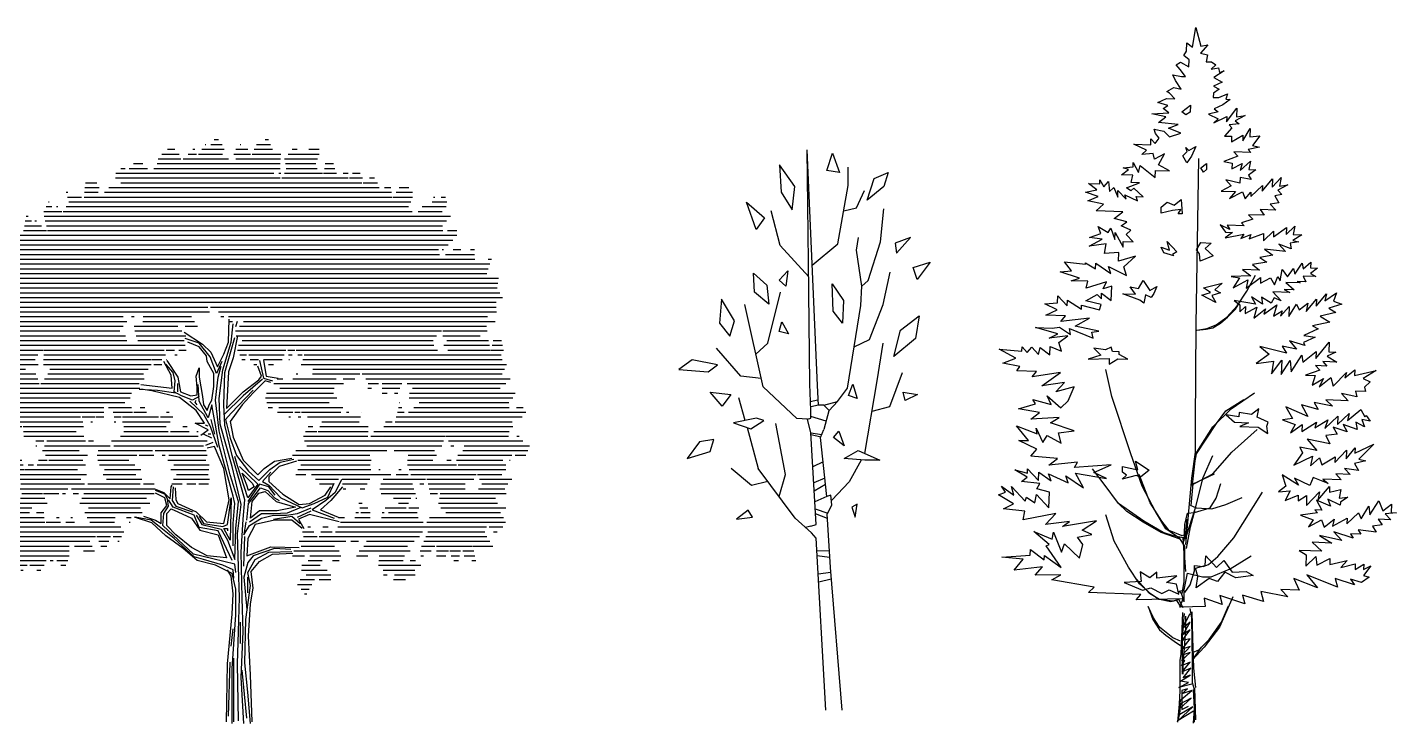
# Model space of a CAD drawing. Header units: millimetres. Extents: x 1184 to 28018, y -9790 to 13251.
# Drawn here: x 13699 to 28018, y -1202 to 6078 of the extents above; entities that cross this region are included whole.
import ezdxf

# ---------------------------------------------------------------- set-up
doc = ezdxf.new("R2010")
doc.units = ezdxf.units.MM
doc.layers.add('derevo', color=7, linetype='Continuous')

# ---------------------------------------------------------------- blocks, each defined once
blk = doc.blocks.new('*X5')
at = {"color": 0, "linetype": 'ByBlock'}
for p, q in [((167.338, 82.2), (167.349, 82.2)), ((167.454, 82.2), (167.692, 82.2)), ((167.527, 82.3), (167.616, 82.3)), ((168.068, 82.2), (168.08, 82.2)), ((168.409, 82.2), (168.702, 82.2)), ((168.595, 82.3), (168.659, 82.3)), ((166.432, 82), (166.792, 82)), ((166.547, 82.1), (166.704, 82.1)), ((166.979, 82), (167.153, 82)), ((167.079, 82.1), (167.119, 82.1)), ((167.199, 82), (167.701, 82)), ((167.268, 82.1), (167.735, 82.1)), ((167.933, 82), (168.284, 82)), ((167.979, 82.1), (168.232, 82.1)), ((168.321, 82), (168.918, 82)), ((168.365, 82.1), (168.744, 82.1)), ((169.076, 82), (169.723, 82)), ((169.153, 82.1), (169.26, 82.1)), ((169.506, 82.1), (169.719, 82.1)), ((165.57, 81.7), (165.661, 81.7)), ((165.749, 81.7), (166.132, 81.7)), ((165.839, 81.8), (166.032, 81.8)), ((166.26, 81.7), (168.903, 81.7)), ((166.335, 81.8), (168.908, 81.8)), ((166.352, 81.9), (166.826, 81.9)), ((166.879, 81.9), (167.822, 81.9)), ((167.978, 81.9), (168.913, 81.9)), ((168.999, 81.9), (169.688, 81.9)), ((169.014, 81.8), (169.653, 81.8)), ((169.031, 81.7), (169.681, 81.7)), ((169.83, 81.7), (170.052, 81.7)), ((169.85, 81.8), (170.018, 81.8)), ((164.833, 81.4), (165.072, 81.4)), ((165.46, 81.5), (168.908, 81.5)), ((165.47, 81.6), (168.774, 81.6)), ((165.573, 81.4), (170.616, 81.4)), ((168.878, 81.6), (168.918, 81.6)), ((168.94, 81.5), (170.325, 81.5)), ((168.998, 81.6), (169.794, 81.6)), ((169.809, 81.6), (170.085, 81.6)), ((170.22, 81.6), (170.325, 81.6)), ((170.355, 81.5), (170.627, 81.5)), ((170.421, 81.6), (170.579, 81.6)), ((170.642, 81.4), (170.94, 81.4)), ((170.776, 81.5), (170.878, 81.5)), ((164.432, 81.2), (164.462, 81.2)), ((164.46, 81.1), (164.748, 81.1)), ((164.803, 81.1), (171.246, 81.1)), ((164.813, 81.2), (165.101, 81.2)), ((164.823, 81.3), (165.119, 81.3)), ((165.233, 81.2), (171.234, 81.2)), ((165.321, 81.3), (170.979, 81.3)), ((171.088, 81.3), (171.222, 81.3)), ((171.268, 81.1), (171.675, 81.1)), ((171.331, 81.2), (171.675, 81.2)), ((171.393, 81.3), (171.598, 81.3)), ((172.11, 81.1), (172.139, 81.1)), ((172.272, 81.1), (172.364, 81.1)), ((163.961, 80.8), (164.34, 80.8)), ((164.011, 80.9), (164.133, 80.9)), ((164.061, 81), (164.073, 81)), ((164.231, 80.9), (164.254, 80.9)), ((164.367, 80.8), (171.668, 80.8)), ((164.431, 80.9), (171.587, 80.9)), ((164.487, 81), (171.637, 81)), ((171.793, 80.8), (172.293, 80.8)), ((171.872, 80.9), (172.376, 80.9)), ((172.081, 81), (172.39, 81)), ((163.555, 80.5), (163.914, 80.5)), ((163.575, 80.6), (163.707, 80.6)), ((163.596, 80.7), (163.635, 80.7)), ((163.773, 80.6), (163.808, 80.6)), ((163.971, 80.7), (172.466, 80.7)), ((163.994, 80.6), (172.383, 80.6)), ((164.018, 80.5), (172.3, 80.5)), ((163.432, 80.4), (163.454, 80.4)), ((163.44, 80.3), (172.6, 80.3)), ((163.448, 80.2), (172.52, 80.2)), ((163.535, 80.4), (164.02, 80.4)), ((164.041, 80.4), (172.307, 80.4)), ((172.402, 80.4), (172.6, 80.4)), ((163.262, 80.1), (172.42, 80.1)), ((163.345, 80), (172.22, 80)), ((163.428, 79.9), (172.236, 79.9)), ((172.296, 80), (172.32, 80)), ((172.366, 79.9), (172.973, 79.9)), ((172.524, 80), (172.683, 80)), ((172.883, 80), (172.967, 80)), ((163.219, 79.7), (173.292, 79.7)), ((163.302, 79.8), (172.252, 79.8)), ((172.255, 79.8), (172.98, 79.8)), ((173.253, 79.8), (173.325, 79.8)), ((162.866, 79.4), (163.049, 79.4)), ((162.895, 79.5), (162.958, 79.5)), ((163.121, 79.4), (173.475, 79.4)), ((163.148, 79.5), (173.226, 79.5)), ((163.283, 79.6), (173.259, 79.6)), ((162.825, 79.2), (173.446, 79.2)), ((162.837, 79.3), (173.46, 79.3)), ((162.874, 79.1), (163.044, 79.1)), ((163.112, 79.1), (173.5, 79.1)), ((163.065, 78.9), (173.423, 78.9)), ((163.08, 78.8), (167.394, 78.8)), ((163.086, 79), (173.554, 79)), ((167.449, 78.8), (173.422, 78.8)), ((162.172, 78.5), (162.317, 78.5)), ((162.472, 78.5), (165.698, 78.5)), ((162.494, 78.6), (162.719, 78.6)), ((162.517, 78.7), (162.627, 78.7)), ((162.798, 78.6), (165.62, 78.6)), ((162.856, 78.7), (162.995, 78.7)), ((163.094, 78.7), (167.426, 78.7)), ((165.798, 78.6), (165.849, 78.6)), ((166.032, 78.5), (167.114, 78.5)), ((166.041, 78.6), (167.051, 78.6)), ((167.618, 78.7), (173.427, 78.7)), ((167.668, 78.6), (167.729, 78.6)), ((167.823, 78.6), (173.243, 78.6)), ((167.855, 78.5), (167.909, 78.5)), ((168.137, 78.5), (173.404, 78.5)), ((162.131, 78.2), (165.674, 78.2)), ((162.246, 78.4), (162.44, 78.4)), ((162.32, 78.3), (165.551, 78.3)), ((162.449, 78.4), (165.625, 78.4)), ((165.855, 78.4), (166.767, 78.4)), ((165.865, 78.3), (166.85, 78.3)), ((165.895, 78.2), (166.933, 78.2)), ((166.921, 78.4), (167.177, 78.4)), ((167.971, 78.3), (172.279, 78.3)), ((167.987, 78.2), (172.177, 78.2)), ((168.054, 78.4), (173.222, 78.4)), ((172.311, 78.3), (173.236, 78.3)), ((172.311, 78.2), (173.09, 78.2)), ((162.022, 77.9), (163.957, 77.9)), ((162.163, 78.1), (165.702, 78.1)), ((162.181, 78), (166.918, 78)), ((163.968, 77.9), (166.48, 77.9)), ((165.929, 78.1), (166.896, 78.1)), ((166.524, 77.9), (166.695, 77.9)), ((166.788, 77.9), (166.94, 77.9)), ((168.015, 77.9), (169.023, 77.9)), ((168.035, 78), (172.121, 78)), ((168.114, 78.1), (172.102, 78.1)), ((169.066, 77.9), (169.211, 77.9)), ((169.237, 77.9), (169.433, 77.9)), ((169.437, 77.9), (172.193, 77.9)), ((172.33, 78), (173.283, 78)), ((172.39, 78.1), (173.261, 78.1)), ((172.412, 77.9), (173.305, 77.9)), ((173.318, 77.9), (173.578, 77.9)), ((173.34, 78), (173.556, 78)), ((173.361, 78.1), (173.534, 78.1)), ((161.977, 77.8), (163.837, 77.8)), ((162.101, 77.7), (163.78, 77.7)), ((163.957, 77.7), (166.204, 77.7)), ((163.962, 77.8), (166.506, 77.8)), ((166.22, 77.7), (166.433, 77.7)), ((166.526, 77.7), (166.532, 77.7)), ((166.701, 77.8), (166.754, 77.8)), ((168.06, 77.8), (168.202, 77.8)), ((168.104, 77.7), (168.175, 77.7)), ((168.25, 77.8), (168.986, 77.8)), ((168.275, 77.7), (168.449, 77.7)), ((168.556, 77.7), (168.948, 77.7)), ((169.078, 77.8), (169.157, 77.8)), ((169.09, 77.7), (169.103, 77.7)), ((169.274, 77.8), (169.364, 77.8)), ((169.377, 77.7), (173.549, 77.7)), ((169.407, 77.8), (173.525, 77.8)), ((162.101, 77.6), (163.842, 77.6)), ((162.16, 77.4), (163.794, 77.4)), ((162.252, 77.5), (163.577, 77.5)), ((163.953, 77.6), (166.204, 77.6)), ((164.045, 77.4), (166.046, 77.4)), ((164.087, 77.5), (166.144, 77.5)), ((166.265, 77.6), (166.432, 77.6)), ((168.355, 77.6), (168.414, 77.6)), ((168.663, 77.6), (168.764, 77.6)), ((169.241, 77.4), (169.277, 77.4)), ((169.347, 77.6), (173.64, 77.6)), ((169.58, 77.4), (170.57, 77.4)), ((169.588, 77.5), (173.594, 77.5)), ((170.619, 77.4), (173.548, 77.4)), ((162.064, 77.2), (163.863, 77.2)), ((162.064, 77.1), (165.969, 77.1)), ((162.138, 77.3), (163.837, 77.3)), ((163.903, 77.2), (165.958, 77.2)), ((163.974, 77.3), (166.058, 77.3)), ((168.774, 77.2), (170.23, 77.2)), ((168.844, 77.3), (168.96, 77.3)), ((168.901, 77.1), (170.038, 77.1)), ((169.171, 77.3), (170.076, 77.3)), ((170.22, 77.3), (170.47, 77.3)), ((170.7, 77.3), (173.719, 77.3)), ((170.737, 77.1), (170.815, 77.1)), ((170.747, 77.2), (170.962, 77.2)), ((171.039, 77.2), (171.45, 77.2)), ((171.039, 77.1), (171.407, 77.1)), ((171.563, 77.2), (173.625, 77.2)), ((171.675, 77.1), (173.506, 77.1)), ((162.045, 76.9), (165.769, 76.9)), ((162.061, 76.8), (165.657, 76.8)), ((162.185, 77), (165.793, 77)), ((168.599, 76.9), (170.09, 76.9)), ((168.62, 77), (170.022, 77)), ((168.628, 76.8), (169.93, 76.8)), ((171.039, 77), (171.142, 77)), ((171.299, 77), (171.363, 77)), ((171.401, 76.8), (171.408, 76.8)), ((171.602, 76.9), (173.77, 76.9)), ((171.613, 77), (173.818, 77)), ((171.815, 76.8), (173.686, 76.8)), ((161.859, 76.7), (161.979, 76.7)), ((161.875, 76.6), (165.221, 76.6)), ((161.891, 76.5), (164.732, 76.5)), ((162.076, 76.7), (165.221, 76.7)), ((164.762, 76.5), (165.029, 76.5)), ((165.05, 76.5), (165.221, 76.5)), ((165.312, 76.7), (165.797, 76.7)), ((165.414, 76.6), (165.814, 76.6)), ((165.434, 76.5), (165.583, 76.5)), ((165.607, 76.5), (166.364, 76.5)), ((165.843, 76.6), (166.113, 76.6)), ((165.977, 76.7), (166.072, 76.7)), ((166.4, 76.5), (166.661, 76.5)), ((166.526, 76.6), (166.586, 76.6)), ((168.657, 76.7), (168.745, 76.7)), ((168.85, 76.6), (168.957, 76.6)), ((168.877, 76.7), (170.214, 76.7)), ((168.958, 76.6), (169.172, 76.6)), ((169.089, 76.5), (169.121, 76.5)), ((169.215, 76.6), (169.327, 76.6)), ((169.282, 76.5), (169.336, 76.5)), ((169.351, 76.6), (170.174, 76.6)), ((169.479, 76.5), (170.585, 76.5)), ((170.295, 76.6), (170.344, 76.6)), ((170.612, 76.6), (170.613, 76.6)), ((171.334, 76.5), (173.97, 76.5)), ((171.356, 76.6), (171.496, 76.6)), ((171.379, 76.7), (171.452, 76.7)), ((171.588, 76.6), (174.041, 76.6)), ((171.702, 76.7), (173.696, 76.7)), ((173.848, 76.7), (173.987, 76.7)), ((161.907, 76.4), (164.776, 76.4)), ((162.003, 76.3), (163.506, 76.3)), ((162.109, 76.2), (163.464, 76.2)), ((163.529, 76.3), (164.791, 76.3)), ((163.535, 76.2), (164.639, 76.2)), ((164.948, 76.4), (164.978, 76.4)), ((165.434, 76.4), (165.47, 76.4)), ((165.607, 76.4), (166.602, 76.4)), ((165.634, 76.3), (166.523, 76.3)), ((165.638, 76.2), (166.564, 76.2)), ((166.612, 76.2), (167.001, 76.2)), ((166.868, 76.3), (166.962, 76.3)), ((167.166, 76.2), (167.187, 76.2)), ((169.436, 76.2), (169.669, 76.2)), ((169.49, 76.3), (169.591, 76.3)), ((169.699, 76.2), (170.743, 76.2)), ((169.737, 76.3), (170.748, 76.3)), ((169.775, 76.4), (170.558, 76.4)), ((170.867, 76.2), (171.032, 76.2)), ((171.041, 76.2), (173.694, 76.2)), ((171.074, 76.3), (173.769, 76.3)), ((171.106, 76.4), (171.245, 76.4)), ((171.311, 76.4), (173.758, 76.4)), ((162.024, 76.1), (162.211, 76.1)), ((162.024, 76), (163.086, 76)), ((162.197, 75.9), (163.143, 75.9)), ((162.216, 76.1), (163.145, 76.1)), ((163.241, 76.1), (163.422, 76.1)), ((163.283, 76), (163.38, 76)), ((163.326, 75.9), (163.338, 75.9)), ((163.541, 76.1), (164.802, 76.1)), ((163.798, 76), (163.962, 76)), ((163.798, 75.9), (163.819, 75.9)), ((163.979, 75.9), (165.352, 75.9)), ((164.022, 76), (164.837, 76)), ((164.897, 76), (165.004, 76)), ((165.375, 76), (167.382, 76)), ((165.427, 75.9), (167.305, 75.9)), ((165.568, 76.1), (167.187, 76.1)), ((169.39, 76.1), (170.738, 76.1)), ((169.417, 76), (170.732, 76)), ((169.463, 75.9), (172.285, 75.9)), ((170.741, 76), (172.323, 76)), ((170.804, 76.1), (172.36, 76.1)), ((172.376, 76.1), (173.683, 76.1)), ((172.425, 76), (173.979, 76)), ((172.475, 75.9), (172.536, 75.9)), ((172.757, 75.9), (174.119, 75.9)), ((173.853, 76.1), (173.902, 76.1)), ((161.844, 75.7), (163.115, 75.7)), ((162.186, 75.8), (163.201, 75.8)), ((163.936, 75.8), (164.701, 75.8)), ((163.995, 75.7), (164.878, 75.7)), ((165.076, 75.7), (165.905, 75.7)), ((165.099, 75.8), (166.236, 75.8)), ((165.955, 75.7), (166.262, 75.7)), ((166.291, 75.8), (167.357, 75.8)), ((166.437, 75.7), (166.502, 75.7)), ((166.574, 75.7), (167.382, 75.7)), ((169.163, 75.7), (170.778, 75.7)), ((169.233, 75.8), (171.138, 75.8)), ((171.287, 75.8), (172.136, 75.8)), ((171.585, 75.7), (172.176, 75.7)), ((172.624, 75.7), (173.749, 75.7)), ((172.724, 75.8), (174.082, 75.8)), ((173.823, 75.7), (174.045, 75.7)), ((161.891, 75.6), (162.971, 75.6)), ((161.938, 75.5), (162.303, 75.5)), ((162.277, 75.4), (163.56, 75.4)), ((162.312, 75.5), (163.533, 75.5)), ((163.076, 75.6), (163.233, 75.6)), ((163.412, 75.6), (163.505, 75.6)), ((163.575, 75.4), (164.669, 75.4)), ((163.638, 75.5), (163.749, 75.5)), ((163.823, 75.5), (164.835, 75.5)), ((163.849, 75.6), (164.032, 75.6)), ((164.064, 75.6), (164.779, 75.6)), ((165.089, 75.6), (165.743, 75.6)), ((165.13, 75.5), (165.869, 75.5)), ((165.229, 75.4), (165.988, 75.4)), ((166.556, 75.6), (167.352, 75.6)), ((166.62, 75.4), (167.412, 75.4)), ((166.682, 75.5), (167.418, 75.5)), ((169.273, 75.6), (170.808, 75.6)), ((169.273, 75.4), (170.8, 75.4)), ((169.341, 75.5), (170.789, 75.5)), ((170.971, 75.4), (171, 75.4)), ((171.39, 75.4), (171.437, 75.4)), ((171.568, 75.6), (172.098, 75.6)), ((171.57, 75.5), (172.595, 75.5)), ((171.604, 75.4), (173.625, 75.4)), ((172.388, 75.6), (172.485, 75.6)), ((172.596, 75.6), (173.56, 75.6)), ((172.625, 75.5), (173.623, 75.5)), ((173.704, 75.6), (173.716, 75.6)), ((162.241, 75.3), (164.855, 75.3)), ((162.451, 75.2), (163.355, 75.2)), ((162.466, 75.1), (162.781, 75.1)), ((162.919, 75.1), (163.021, 75.1)), ((163.223, 75.1), (163.28, 75.1)), ((163.427, 75.2), (164.739, 75.2)), ((163.479, 75.1), (164.813, 75.1)), ((164.885, 75.1), (165.98, 75.1)), ((165.204, 75.3), (165.888, 75.3)), ((165.273, 75.2), (166.014, 75.2)), ((166.044, 75.1), (166.268, 75.1)), ((166.642, 75.1), (166.858, 75.1)), ((166.677, 75.2), (167.43, 75.2)), ((166.737, 75.3), (167.399, 75.3)), ((166.956, 75.1), (167.144, 75.1)), ((167.207, 75.1), (167.408, 75.1)), ((169.232, 75.3), (169.444, 75.3)), ((169.558, 75.3), (171.22, 75.3)), ((169.643, 75.2), (170.122, 75.2)), ((169.727, 75.1), (170.022, 75.1)), ((170.199, 75.2), (170.78, 75.2)), ((170.212, 75.1), (170.727, 75.1)), ((171.012, 75.1), (171.673, 75.1)), ((171.063, 75.2), (171.947, 75.2)), ((171.33, 75.3), (171.582, 75.3)), ((171.638, 75.3), (173.008, 75.3)), ((171.827, 75.1), (171.913, 75.1)), ((171.975, 75.2), (172.954, 75.2)), ((171.999, 75.1), (172.778, 75.1)), ((173.035, 75.3), (173.545, 75.3)), ((173.077, 75.2), (173.752, 75.2)), ((173.12, 75.1), (173.667, 75.1)), ((162.43, 74.8), (163.002, 74.8)), ((162.474, 74.9), (163.007, 74.9)), ((162.851, 75), (162.893, 75)), ((163.175, 74.8), (163.255, 74.8)), ((163.406, 75), (164.465, 75)), ((163.475, 74.8), (163.984, 74.8)), ((163.505, 74.9), (163.935, 74.9)), ((163.959, 74.9), (164.275, 74.9)), ((164.355, 74.9), (164.419, 74.9)), ((164.54, 75), (166.274, 75)), ((164.573, 74.9), (164.691, 74.9)), ((164.757, 74.8), (166.109, 74.8)), ((164.8, 74.9), (166.268, 74.9)), ((170.225, 75), (170.281, 75)), ((170.58, 75), (170.674, 75)), ((170.99, 75), (171.704, 75)), ((171.016, 74.9), (171.735, 74.9)), ((171.279, 74.8), (171.635, 74.8)), ((171.745, 74.8), (171.766, 74.8)), ((172.023, 75), (172.775, 75)), ((172.046, 74.9), (172.198, 74.9)), ((172.235, 74.8), (173.409, 74.8)), ((172.249, 74.9), (173.633, 74.9)), ((173.055, 75), (173.605, 75)), ((162.555, 74.7), (162.976, 74.7)), ((162.57, 74.6), (163.713, 74.6)), ((162.834, 74.5), (163.663, 74.5)), ((163.014, 74.7), (163.399, 74.7)), ((163.416, 74.7), (164.033, 74.7)), ((163.812, 74.5), (163.96, 74.5)), ((164.715, 74.7), (166.183, 74.7)), ((164.819, 74.5), (166.021, 74.5)), ((164.896, 74.6), (165.982, 74.6)), ((170.486, 74.5), (170.541, 74.5)), ((170.552, 74.7), (170.617, 74.7)), ((170.572, 74.6), (170.736, 74.6)), ((170.593, 74.5), (170.787, 74.5)), ((171.037, 74.5), (171.08, 74.5)), ((171.104, 74.6), (171.543, 74.6)), ((171.173, 74.5), (171.771, 74.5)), ((171.379, 74.7), (171.589, 74.7)), ((171.598, 74.6), (171.805, 74.6)), ((172.22, 74.7), (173.449, 74.7)), ((172.266, 74.6), (173.622, 74.6)), ((172.368, 74.5), (173.517, 74.5)), ((162.713, 74.3), (163.986, 74.3)), ((162.796, 74.2), (165.575, 74.2)), ((162.83, 74.4), (163.973, 74.4)), ((164.013, 74.3), (164.31, 74.3)), ((164.228, 74.4), (164.283, 74.4)), ((164.426, 74.3), (164.603, 74.3)), ((164.526, 74.4), (164.559, 74.4)), ((164.871, 74.4), (165.455, 74.4)), ((164.926, 74.3), (165.442, 74.3)), ((165.69, 74.4), (165.791, 74.4)), ((165.744, 74.3), (165.769, 74.3)), ((169.486, 74.2), (169.539, 74.2)), ((169.795, 74.2), (169.906, 74.2)), ((170.114, 74.2), (173.219, 74.2)), ((170.124, 74.4), (170.249, 74.4)), ((170.168, 74.3), (171.893, 74.3)), ((170.464, 74.4), (170.787, 74.4)), ((171.026, 74.4), (171.793, 74.4)), ((171.972, 74.3), (173.615, 74.3)), ((172.027, 74.4), (173.575, 74.4)), ((173.279, 74.2), (173.56, 74.2)), ((162.865, 73.9), (164.602, 73.9)), ((162.876, 74), (165.04, 74)), ((162.888, 74.1), (165.638, 74.1)), ((164.604, 73.9), (164.923, 73.9)), ((165.072, 74), (165.36, 74)), ((165.11, 73.9), (165.321, 73.9)), ((165.41, 74), (165.588, 74)), ((165.51, 73.9), (165.538, 73.9)), ((169.306, 73.9), (170.278, 73.9)), ((169.375, 74.1), (169.61, 74.1)), ((169.394, 74), (169.68, 74)), ((169.723, 74), (171.82, 74)), ((169.759, 74.1), (169.996, 74.1)), ((170.06, 74.1), (171.883, 74.1)), ((170.385, 73.9), (170.545, 73.9)), ((170.713, 73.9), (171.709, 73.9)), ((171.913, 73.9), (172.908, 73.9)), ((171.954, 74), (173.226, 74)), ((171.991, 74.1), (173.185, 74.1)), ((172.908, 73.9), (173.291, 73.9)), ((173.368, 74.1), (173.447, 74.1)), ((162.896, 73.8), (164.489, 73.8)), ((163.122, 73.7), (164.489, 73.7)), ((163.156, 73.6), (164.489, 73.6)), ((164.604, 73.8), (164.974, 73.8)), ((164.795, 73.7), (165.024, 73.7)), ((165.157, 73.8), (165.281, 73.8)), ((169.162, 73.6), (169.415, 73.6)), ((169.194, 73.7), (170.142, 73.7)), ((169.344, 73.8), (170.042, 73.8)), ((169.524, 73.6), (170.172, 73.6)), ((170.5, 73.6), (170.736, 73.6)), ((170.561, 73.7), (171.627, 73.7)), ((170.655, 73.8), (171.571, 73.8)), ((170.975, 73.6), (171.504, 73.6)), ((171.835, 73.7), (172.062, 73.7)), ((171.846, 73.6), (171.901, 73.6)), ((171.858, 73.8), (172.14, 73.8)), ((172.174, 73.8), (172.694, 73.8)), ((172.174, 73.7), (172.429, 73.7)), ((172.174, 73.6), (172.368, 73.6)), ((172.454, 73.7), (172.674, 73.7)), ((172.482, 73.6), (172.655, 73.6)), ((172.697, 73.8), (172.931, 73.8)), ((172.726, 73.7), (172.953, 73.7)), ((172.755, 73.6), (172.976, 73.6)), ((172.945, 73.8), (173.356, 73.8)), ((163.172, 73.5), (163.399, 73.5)), ((163.453, 73.5), (164.014, 73.5)), ((163.467, 73.4), (163.613, 73.4)), ((163.669, 73.4), (163.968, 73.4)), ((164.095, 73.5), (164.157, 73.5)), ((164.234, 73.5), (164.462, 73.5)), ((164.319, 73.4), (164.423, 73.4)), ((169.357, 73.4), (169.744, 73.4)), ((169.492, 73.5), (169.787, 73.5)), ((170, 73.5), (170.137, 73.5)), ((170.961, 73.4), (171.849, 73.4)), ((170.968, 73.5), (171.476, 73.5)), ((171.626, 73.5), (171.734, 73.5)), ((172.536, 73.5), (172.635, 73.5)), ((172.913, 73.5), (172.998, 73.5)), ((163.482, 73.3), (163.533, 73.3)), ((163.815, 73.3), (163.899, 73.3)), ((169.325, 73.1), (169.625, 73.1)), ((169.352, 73.3), (169.886, 73.3)), ((169.448, 73.2), (169.963, 73.2)), ((169.718, 73.1), (169.966, 73.1)), ((171.059, 73.3), (171.724, 73.3)), ((171.066, 73.2), (171.146, 73.2)), ((171.275, 73.1), (171.527, 73.1)), ((171.295, 73.2), (171.729, 73.2)), ((169.271, 73), (169.57, 73)), ((169.342, 72.9), (169.515, 72.9)), ((169.414, 72.8), (169.46, 72.8))]:
    blk.add_line(p, q, dxfattribs=at)

msp = doc.modelspace()

# ---------------------------------------------------------------- linework, layer by layer
at = {"layer": 'derevo', "color": 0}
for p, q in [((21962, 2333), (21852, 4798)), ((21869, 3626), (21852, 4798)), ((22061, 4580), (22119, 4764)), ((22119, 4764), (22192, 4559)), ((21566, 4641), (21581, 4354)), ((21726, 4415), (21566, 4641)), ((22283, 4423), (22283, 4616)), ((25920, 2968), (25948, 4706)), ((22192, 4559), (22061, 4580)), ((22482, 4272), (22555, 4497)), ((22555, 4497), (22700, 4559)), ((22700, 4559), (22657, 4415)), ((21581, 4354), (21697, 4169)), ((21697, 4169), (21726, 4415)), ((22175, 3815), (22283, 4423)), ((22369, 4190), (22455, 4372)), ((22657, 4415), (22482, 4272)), ((21218, 4251), (21407, 4087)), ((21319, 3964), (21218, 4251)), ((21573, 3796), (21478, 4159)), ((22236, 4159), (22369, 4190)), ((22621, 3835), (22655, 4179)), ((21407, 4087), (21319, 3964)), ((22371, 3749), (22391, 3882)), ((22933, 3881), (22773, 3820)), ((22788, 3717), (22933, 3881)), ((21870, 3471), (21573, 3796)), ((21906, 3592), (22175, 3815)), ((22425, 3372), (22371, 3749)), ((22493, 3433), (22621, 3835)), ((22773, 3820), (22788, 3717)), ((21882, 2349), (21869, 3626)), ((22963, 3568), (23141, 3624)), ((23141, 3624), (23003, 3443)), ((21293, 3508), (21432, 3384)), ((21303, 3310), (21293, 3508)), ((21561, 3434), (21650, 3533)), ((21650, 3533), (21630, 3372)), ((22648, 3182), (22723, 3519)), ((23003, 3443), (22963, 3568)), ((26450, 3321), (26542, 3487)), ((21452, 3185), (21303, 3310)), ((21432, 3384), (21452, 3185)), ((21444, 2775), (21575, 3309)), ((21630, 3372), (21561, 3434)), ((22115, 3397), (22234, 3222)), ((22125, 3111), (22115, 3397)), ((22415, 3169), (22425, 3372)), ((22425, 3372), (22493, 3433)), ((26351, 3166), (26450, 3321)), ((20957, 3235), (20937, 2986)), ((21095, 3011), (20957, 3235)), ((21393, 2318), (21201, 3182)), ((22234, 3222), (22224, 2986)), ((22274, 2305), (22415, 3169)), ((22506, 2813), (22648, 3182)), ((26241, 3049), (26351, 3166)), ((26332, 3130), (26387, 3223)), ((15802, 2786), (15810, 3027)), ((15879, 2950), (15897, 3007)), ((21046, 2849), (21095, 3011)), ((22224, 2986), (22125, 3111)), ((22828, 2912), (23026, 3061)), ((23026, 3061), (22987, 2825)), ((26132, 2968), (26241, 3049)), ((26177, 2986), (26251, 3049)), ((26251, 3049), (26332, 3130)), ((15338, 2892), (15532, 2766)), ((15830, 2786), (15850, 2979)), ((20937, 2986), (21046, 2849)), ((21561, 2899), (21590, 2999)), ((21660, 2874), (21561, 2899)), ((21590, 2999), (21660, 2874)), ((22759, 2638), (22828, 2912)), ((25913, 1943), (25920, 2968)), ((25930, 2911), (26033, 2929)), ((25930, 2911), (26026, 2924)), ((26026, 2924), (26096, 2935)), ((26033, 2929), (26132, 2968)), ((26096, 2935), (26177, 2986)), ((15494, 2776), (15348, 2825)), ((15494, 2738), (15377, 2786)), ((15609, 2632), (15494, 2776)), ((15571, 2642), (15494, 2738)), ((15532, 2766), (15618, 2681)), ((15743, 2497), (15830, 2786)), ((15753, 2661), (15802, 2786)), ((15763, 2468), (15869, 2835)), ((15897, 2853), (15850, 2622)), ((21160, 2432), (20907, 2724)), ((21317, 2661), (21444, 2775)), ((22344, 2737), (22506, 2813)), ((22587, 2381), (22648, 2775)), ((22987, 2825), (22759, 2638)), ((15204, 2440), (15127, 2584)), ((15156, 2594), (15271, 2420)), ((15579, 2584), (15571, 2642)), ((15648, 2458), (15579, 2584)), ((15676, 2458), (15609, 2632)), ((15618, 2681), (15686, 2527)), ((15733, 2584), (15676, 2458)), ((15686, 2527), (15753, 2661)), ((15850, 2622), (15802, 2478)), ((16128, 2594), (16167, 2410)), ((16167, 2594), (16195, 2430)), ((20650, 2601), (20511, 2501)), ((20917, 2551), (20650, 2601)), ((15223, 2468), (15146, 2555)), ((15214, 2304), (15204, 2440)), ((15243, 2381), (15223, 2468)), ((15464, 2430), (15494, 2517)), ((15494, 2517), (15494, 2420)), ((15648, 2323), (15648, 2458)), ((15695, 2420), (15725, 2535)), ((15705, 2199), (15743, 2497)), ((15753, 2132), (15763, 2468)), ((15802, 2478), (15782, 2092)), ((16148, 2430), (16110, 2535)), ((20511, 2501), (20818, 2476)), ((20818, 2476), (20917, 2551)), ((22719, 2114), (22850, 2470)), ((25040, 2219), (24976, 2501)), ((14868, 2296), (15059, 2286)), ((14886, 2343), (15214, 2304)), ((15002, 2276), (14886, 2296)), ((15233, 2266), (15243, 2381)), ((15271, 2420), (15300, 2266)), ((15271, 2266), (15271, 2353)), ((15474, 2314), (15464, 2430)), ((15474, 2237), (15474, 2314)), ((15494, 2169), (15484, 2343)), ((15494, 2420), (15532, 2218)), ((15628, 2179), (15648, 2323)), ((15666, 2179), (15695, 2420)), ((16158, 2401), (15956, 2227)), ((15956, 2266), (16118, 2391)), ((16187, 2381), (16061, 2256)), ((16118, 2391), (16148, 2430)), ((16167, 2410), (16264, 2381)), ((16245, 2363), (16187, 2381)), ((16195, 2430), (16322, 2410)), ((21373, 2407), (21160, 2432)), ((21747, 1987), (21393, 2318)), ((21893, 2077), (21882, 2349)), ((21972, 2128), (21962, 2333)), ((22172, 2165), (22274, 2305)), ((22287, 2230), (22332, 2349)), ((22332, 2349), (22377, 2196)), ((22456, 1623), (22587, 2381)), ((15291, 2209), (15002, 2276)), ((15059, 2286), (15253, 2256)), ((15310, 2227), (15233, 2266)), ((15464, 2073), (15291, 2209)), ((15300, 2266), (15407, 2227)), ((15425, 2179), (15310, 2227)), ((15397, 2169), (15541, 2035)), ((15407, 2227), (15474, 2237)), ((15494, 2218), (15425, 2179)), ((15454, 2159), (15464, 2179)), ((15474, 2132), (15454, 2159)), ((15589, 1995), (15494, 2169)), ((15532, 2218), (15541, 2132)), ((15599, 2132), (15628, 2179)), ((15705, 1861), (15666, 2179)), ((15715, 1928), (15705, 2199)), ((15956, 2227), (15753, 2025)), ((15782, 2092), (15956, 2266)), ((16061, 2286), (15830, 2045)), ((16061, 2256), (15946, 2132)), ((20838, 2265), (21056, 2240)), ((20966, 2116), (20838, 2265)), ((21056, 2240), (20966, 2116)), ((21205, 1967), (21140, 2203)), ((21963, 2180), (21890, 2162)), ((22028, 2128), (22172, 2165)), ((22084, 2073), (22172, 2165)), ((22377, 2196), (22287, 2230)), ((22858, 2265), (23007, 2240)), ((22878, 2178), (22858, 2265)), ((23007, 2240), (22878, 2178)), ((25238, 1618), (25040, 2219)), ((26232, 2068), (26420, 2186)), ((26287, 2091), (26531, 2257)), ((15551, 1938), (15464, 2073)), ((15541, 2132), (15579, 2073)), ((15541, 2035), (15609, 1909)), ((15579, 2073), (15599, 2132)), ((15628, 2132), (15589, 1995)), ((15638, 2073), (15628, 2132)), ((15705, 1707), (15638, 2073)), ((15763, 1918), (15753, 2132)), ((15830, 2045), (15772, 1977)), ((15946, 2132), (15820, 1958)), ((21972, 2128), (21892, 2111)), ((21893, 1993), (21893, 2077)), ((22051, 1959), (21893, 2010)), ((22028, 2128), (21972, 2128)), ((22028, 2128), (22084, 2073)), ((22080, 2070), (22028, 1874)), ((22533, 2064), (22719, 2114)), ((26096, 1901), (26287, 2091)), ((26133, 1935), (26232, 2068)), ((15454, 1938), (15551, 1938)), ((15589, 1871), (15454, 1938)), ((15512, 1813), (15589, 1871)), ((15589, 1909), (15561, 1918)), ((15609, 1909), (15686, 1687)), ((15618, 1977), (15656, 1823)), ((15840, 1485), (15715, 1928)), ((15840, 1600), (15763, 1918)), ((15772, 1977), (15820, 1784)), ((15820, 1958), (15850, 1794)), ((21323, 1991), (21085, 1942)), ((21085, 1942), (21264, 1880)), ((21225, 1893), (21342, 1466)), ((21264, 1880), (21402, 1967)), ((21402, 1967), (21323, 1991)), ((21626, 1403), (21525, 1936)), ((21857, 1980), (21747, 1987)), ((21857, 1980), (21893, 1993)), ((21893, 1840), (21857, 1980)), ((21994, 1789), (22028, 1874)), ((25913, 1636), (25913, 1943)), ((25919, 1610), (26133, 1935)), ((25930, 1636), (26096, 1901)), ((26294, 1636), (26559, 1872)), ((15628, 1784), (15541, 1823)), ((15638, 1736), (15561, 1707)), ((15618, 1823), (15589, 1823)), ((15820, 1399), (15705, 1861)), ((15820, 1784), (15887, 1600)), ((15850, 1794), (15956, 1553)), ((20729, 1743), (20600, 1569)), ((20877, 1768), (20729, 1743)), ((20838, 1643), (20877, 1768)), ((21893, 1840), (22007, 1822)), ((21947, 881), (21893, 1840)), ((21894, 1820), (21998, 1797)), ((22059, 1173), (21994, 1789)), ((22129, 1789), (22186, 1857)), ((22242, 1704), (22129, 1789)), ((22186, 1857), (22242, 1704)), ((15656, 1697), (15579, 1677)), ((15753, 1466), (15656, 1697)), ((15850, 1177), (15705, 1707)), ((15927, 1302), (15840, 1600)), ((15897, 1495), (15869, 1592)), ((15887, 1600), (16013, 1438)), ((20600, 1569), (20838, 1643)), ((22242, 1569), (22388, 1653)), ((22388, 1653), (22614, 1552)), ((25358, 1282), (25238, 1618)), ((25877, 1364), (25913, 1636)), ((25882, 1293), (25919, 1610)), ((25905, 1508), (25930, 1636)), ((25994, 1371), (26096, 1600)), ((26096, 1409), (26294, 1636)), ((15810, 1138), (15753, 1466)), ((15936, 1090), (15840, 1485)), ((16004, 1158), (15897, 1495)), ((15917, 1485), (16110, 1302)), ((15956, 1553), (16110, 1399)), ((16013, 1438), (16118, 1341)), ((16110, 1399), (16177, 1466)), ((16118, 1341), (16235, 1456)), ((16177, 1466), (16282, 1543)), ((16331, 1485), (16225, 1379)), ((16235, 1456), (16341, 1533)), ((16282, 1543), (16466, 1572)), ((16513, 1543), (16331, 1485)), ((16341, 1533), (16485, 1563)), ((21272, 1288), (21059, 1466)), ((21727, 945), (21342, 1466)), ((22021, 1535), (21913, 1484)), ((22456, 1552), (22242, 1569)), ((22420, 1554), (22294, 1326)), ((22614, 1552), (22456, 1552)), ((24958, 1300), (24838, 1462)), ((15204, 1274), (15214, 1292)), ((15907, 1120), (15820, 1399)), ((15974, 1138), (15927, 1302)), ((15946, 1418), (16051, 1312)), ((15994, 1292), (15946, 1418)), ((16013, 1235), (15994, 1292)), ((16128, 1302), (16004, 1120)), ((16110, 1302), (16004, 1158)), ((16051, 1312), (16071, 1274)), ((16225, 1274), (16128, 1302)), ((16245, 1428), (16158, 1331)), ((16158, 1331), (16225, 1292)), ((16225, 1379), (16225, 1331)), ((16225, 1331), (16369, 1197)), ((16225, 1292), (16349, 1158)), ((16841, 1167), (16908, 1312)), ((16985, 1351), (16918, 1215)), ((21442, 1331), (21272, 1288)), ((21560, 1171), (21626, 1403)), ((22039, 1366), (21923, 1315)), ((22046, 1297), (21927, 1230)), ((22112, 1136), (22294, 1326)), ((25110, 1098), (24958, 1300)), ((25439, 1105), (25325, 1403)), ((25814, 671), (25877, 1364)), ((25867, 1289), (26096, 1409)), ((25871, 1079), (25889, 1304)), ((25889, 1304), (26114, 1411)), ((25913, 1053), (25994, 1371)), ((26132, 1155), (26178, 1307)), ((15030, 1254), (15127, 1215)), ((15136, 1197), (15040, 1235)), ((15136, 1158), (15040, 1207)), ((15127, 1215), (15194, 1148)), ((15166, 1148), (15136, 1197)), ((15156, 1080), (15136, 1158)), ((15176, 1071), (15166, 1148)), ((15194, 1148), (15204, 1274)), ((15223, 1274), (15214, 1130)), ((15243, 1264), (15253, 1138)), ((15830, 1158), (15820, 715)), ((15820, 1080), (15830, 1158)), ((15869, 1100), (15850, 1177)), ((16071, 1274), (16013, 1235)), ((16013, 1100), (16138, 1264)), ((16051, 1120), (16118, 1207)), ((16118, 1207), (16187, 1225)), ((16138, 1264), (16215, 1235)), ((16187, 1225), (16302, 1120)), ((16215, 1235), (16282, 1158)), ((16292, 1187), (16225, 1274)), ((16282, 1158), (16331, 1130)), ((16349, 1158), (16572, 1053)), ((16369, 1197), (16543, 1090)), ((16649, 1100), (16812, 1187)), ((16697, 1100), (16841, 1167)), ((16812, 1187), (16871, 1274)), ((16918, 1215), (16822, 1130)), ((16995, 1274), (16871, 1130)), ((22059, 1173), (21934, 1117)), ((22102, 1187), (22059, 1173)), ((22112, 1085), (22102, 1187)), ((25496, 1017), (25358, 1282)), ((26068, 1053), (26132, 1155)), ((26231, 1088), (26404, 1162)), ((26315, 742), (26616, 1219)), ((15099, 1003), (15156, 1080)), ((15099, 889), (15099, 1003)), ((15127, 994), (15176, 1071)), ((15156, 994), (15204, 1043)), ((15223, 1061), (15176, 1138)), ((15204, 1043), (15271, 1013)), ((15214, 1130), (15253, 1071)), ((15445, 976), (15223, 1061)), ((15253, 1138), (15271, 1100)), ((15253, 1071), (15425, 1013)), ((15271, 1100), (15464, 1013)), ((15271, 1013), (15415, 946)), ((15464, 1013), (15571, 907)), ((15753, 889), (15810, 1138)), ((15792, 879), (15820, 1080)), ((15850, 889), (15869, 1100)), ((15879, 839), (15907, 1120)), ((15897, 782), (15936, 1090)), ((15956, 936), (15974, 1138)), ((15994, 926), (16013, 1100)), ((16033, 946), (16051, 1120)), ((16128, 1023), (16033, 946)), ((16312, 1023), (16128, 1023)), ((16272, 994), (16418, 1003)), ((16302, 1120), (16504, 1061)), ((16504, 1061), (16312, 1023)), ((16418, 1003), (16563, 1061)), ((16523, 994), (16667, 1053)), ((16523, 956), (16667, 1023)), ((16543, 1090), (16649, 1100)), ((16572, 1053), (16697, 1100)), ((16822, 1130), (16677, 1033)), ((16677, 1033), (16908, 946)), ((16871, 1130), (16764, 1033)), ((16764, 1033), (16948, 956)), ((21236, 1031), (21116, 936)), ((21281, 955), (21236, 1031)), ((21938, 1043), (22069, 998)), ((22069, 998), (22112, 1085)), ((22377, 1094), (22321, 1060)), ((22321, 1060), (22355, 958)), ((22355, 958), (22377, 1094)), ((25375, 915), (25110, 1098)), ((25195, 1016), (25110, 1098)), ((25369, 905), (25195, 1016)), ((25564, 916), (25439, 1105)), ((25605, 833), (25496, 1017)), ((25814, 742), (25913, 1053)), ((25831, 1000), (25905, 1007)), ((25860, 1081), (25923, 1053)), ((25863, 854), (25908, 1023)), ((25905, 1007), (26068, 1053)), ((25923, 1053), (26086, 1045)), ((26086, 1045), (26231, 1088)), ((15002, 898), (14818, 956)), ((14992, 926), (14828, 956)), ((14915, 966), (15040, 926)), ((15079, 859), (14992, 926)), ((15146, 762), (15002, 898)), ((15040, 926), (15099, 889)), ((15117, 869), (15127, 994)), ((15435, 570), (15117, 869)), ((15156, 869), (15156, 994)), ((15253, 772), (15156, 869)), ((15415, 946), (15502, 821)), ((15494, 849), (15445, 976)), ((15464, 976), (15522, 879)), ((15494, 966), (15541, 889)), ((15522, 879), (15725, 830)), ((15541, 889), (15743, 859)), ((15571, 907), (15753, 889)), ((15743, 859), (15792, 879)), ((15850, 657), (15850, 889)), ((15936, 590), (15956, 936)), ((15984, 907), (15964, 772)), ((15964, 772), (16023, 869)), ((16081, 879), (16004, 734)), ((16023, 907), (16148, 994)), ((16023, 869), (16148, 946)), ((16282, 926), (16081, 879)), ((16148, 994), (16272, 994)), ((16148, 946), (16272, 976)), ((16272, 976), (16408, 976)), ((16272, 936), (16466, 966)), ((16466, 926), (16282, 926)), ((16408, 976), (16523, 994)), ((16466, 966), (16553, 889)), ((16572, 839), (16466, 926)), ((16649, 984), (16533, 936)), ((16533, 936), (16590, 839)), ((16958, 907), (16649, 984)), ((21116, 936), (21281, 955)), ((21899, 793), (21727, 945)), ((21891, 862), (21838, 847)), ((21891, 862), (21947, 881)), ((22065, 941), (21941, 991)), ((22096, 432), (22062, 992)), ((25064, 706), (24976, 982)), ((25557, 798), (25369, 905)), ((25577, 798), (25375, 915)), ((25638, 817), (25564, 916)), ((25796, 706), (25803, 879)), ((25803, 879), (25831, 1000)), ((25808, 728), (25826, 935)), ((15233, 734), (15079, 859)), ((15330, 628), (15146, 762)), ((15445, 541), (15233, 734)), ((15415, 638), (15253, 772)), ((15695, 812), (15494, 849)), ((15502, 821), (15695, 772)), ((15840, 503), (15695, 812)), ((15695, 772), (15782, 531)), ((15725, 830), (15792, 715)), ((15753, 839), (15792, 839)), ((15820, 715), (15753, 839)), ((15792, 839), (15792, 812)), ((15869, 513), (15879, 839)), ((15907, 436), (15897, 782)), ((15964, 444), (15974, 753)), ((16004, 734), (15994, 551)), ((21949, 737), (21899, 793)), ((22050, -1060), (21949, 737)), ((25756, 728), (25557, 798)), ((25686, 763), (25577, 798)), ((25750, 735), (25605, 833)), ((25775, 761), (25638, 817)), ((25785, 742), (25686, 763)), ((25803, 653), (25750, 735)), ((25801, 772), (25775, 761)), ((25796, 579), (25785, 742)), ((25819, 629), (25863, 854)), ((26149, 544), (26315, 742)), ((15474, 503), (15330, 628)), ((15579, 551), (15415, 638)), ((15792, 715), (15869, 513)), ((15946, 108), (15936, 590)), ((15994, 551), (16245, 648)), ((16282, 628), (16061, 551)), ((16081, 513), (16225, 590)), ((16225, 590), (16466, 598)), ((16245, 648), (16543, 638)), ((16264, 570), (16476, 580)), ((16456, 618), (16282, 628)), ((22085, 603), (21957, 602)), ((25213, 434), (25064, 706)), ((25796, 279), (25796, 579)), ((25803, 533), (25803, 653)), ((15638, 521), (15435, 570)), ((15541, 513), (15445, 541)), ((15666, 454), (15474, 503)), ((15743, 454), (15541, 513)), ((15782, 531), (15579, 551)), ((15869, 464), (15638, 521)), ((15840, 367), (15666, 454)), ((15850, 407), (15743, 454)), ((15879, 377), (15869, 464)), ((15917, 118), (15907, 436)), ((16004, 484), (15964, 329)), ((16061, 551), (16004, 484)), ((16004, 377), (16081, 513)), ((16041, 387), (16128, 493)), ((16128, 493), (16264, 570)), ((22089, 534), (21960, 551)), ((22219, -1060), (22096, 432)), ((25330, 261), (25213, 434)), ((25814, 388), (25803, 533)), ((25905, 395), (25905, 452)), ((25905, 452), (25994, 441)), ((25994, 441), (26050, 462)), ((26050, 462), (26149, 544)), ((26276, 417), (26496, 551)), ((15830, 339), (15792, 407)), ((15850, 156), (15830, 339)), ((15879, 205), (15840, 367)), ((15859, 320), (15850, 407)), ((15964, 329), (15994, -8)), ((16033, 243), (16004, 377)), ((16004, 165), (16004, 329)), ((16061, 213), (16041, 387)), ((21970, 364), (22100, 382)), ((21975, 280), (22106, 313)), ((25432, 160), (25295, 311)), ((25796, 197), (25831, 371)), ((25831, 371), (25987, 332)), ((25860, 250), (25905, 395)), ((25987, 332), (26079, 332)), ((26079, 332), (26276, 417)), ((15840, -56), (15850, 156)), ((15879, -66), (15879, 205)), ((15984, -113), (16033, 243)), ((16033, 51), (16061, 213)), ((25450, 151), (25330, 261)), ((25539, 97), (25432, 160)), ((25531, 95), (25450, 151)), ((25739, 180), (25796, 197)), ((25768, 159), (25739, 180)), ((25796, 70), (25768, 159)), ((25775, 159), (25796, 279)), ((25796, 70), (25796, 194)), ((25803, 169), (25860, 250)), ((15907, -240), (15917, 118)), ((15956, -240), (15946, 108)), ((16013, -287), (16033, 51)), ((25474, -96), (25421, 24)), ((25421, 24), (25467, -114)), ((25676, 77), (25531, 95)), ((25657, 71), (25539, 97)), ((25719, 86), (25657, 71)), ((25739, 95), (25676, 77)), ((25764, 16), (25719, 86)), ((25785, 7), (25739, 95)), ((25856, 3), (25874, -96)), ((26305, 123), (26167, -195)), ((26185, -142), (26259, 31)), ((15792, -576), (15840, -56)), ((15840, -625), (15879, -66)), ((15927, -364), (15927, -143)), ((15974, -566), (15984, -113)), ((25467, -114), (25538, -223)), ((25538, -195), (25474, -96)), ((25764, -477), (25782, -39)), ((25796, -50), (25775, -297)), ((25775, -212), (25860, -50)), ((25860, -142), (25775, -212)), ((25785, -269), (25860, -142)), ((25814, -223), (25814, -78)), ((25874, -96), (25881, -559)), ((25877, -32), (25884, -304)), ((26057, -322), (26185, -142)), ((15830, -394), (15850, -210)), ((15897, -576), (15907, -240)), ((15936, -720), (15956, -240)), ((25676, -304), (25538, -195)), ((25538, -223), (25605, -276)), ((25605, -276), (25693, -340)), ((25775, -333), (25860, -223)), ((25785, -598), (25814, -223)), ((25860, -223), (25785, -269)), ((26167, -195), (26004, -403)), ((16033, -692), (16013, -287)), ((25757, -340), (25676, -304)), ((25693, -340), (25757, -386)), ((25775, -297), (25775, -686)), ((25775, -424), (25860, -315)), ((25860, -315), (25775, -333)), ((25775, -488), (25860, -396)), ((25860, -396), (25775, -424)), ((25884, -304), (25895, -622)), ((26004, -403), (25884, -534)), ((25884, -534), (25976, -403)), ((25948, -432), (26057, -322)), ((15802, -1125), (15820, -558)), ((15859, -1182), (15859, -518)), ((16004, -874), (15974, -566)), ((25754, -541), (25764, -477)), ((25754, -725), (25754, -541)), ((25768, -541), (25860, -460)), ((25768, -598), (25803, -541)), ((25803, -541), (25768, -541)), ((25860, -559), (25768, -598)), ((25860, -460), (25775, -488)), ((25775, -661), (25860, -559)), ((25881, -559), (25881, -771)), ((25884, -460), (25948, -432)), ((15782, -1182), (15792, -576)), ((15840, -1202), (15840, -625)), ((15907, -1174), (15897, -576)), ((15994, -1145), (15946, -643)), ((16051, -1182), (16033, -692)), ((25750, -711), (25750, -856)), ((25757, -760), (25860, -697)), ((25867, -622), (25775, -661)), ((25785, -686), (25785, -598)), ((25785, -725), (25867, -622)), ((25860, -697), (25785, -725)), ((25895, -622), (25913, -824)), ((15964, -1202), (15936, -720)), ((25739, -824), (25842, -771)), ((25877, -788), (25739, -824)), ((25750, -856), (25743, -1000)), ((25842, -771), (25757, -760)), ((25761, -955), (25877, -856)), ((25771, -891), (25831, -838)), ((25831, -838), (25771, -856)), ((25877, -856), (25771, -891)), ((25771, -856), (25771, -1053)), ((25881, -771), (25902, -841)), ((25905, -1043), (25895, -845)), ((25905, -1025), (25895, -845)), ((25905, -827), (25916, -1163)), ((16033, -1202), (16004, -874)), ((25743, -1000), (25725, -1188)), ((25750, -1043), (25870, -937)), ((25870, -937), (25750, -1000)), ((25750, -1000), (25761, -955)), ((25750, -1099), (25761, -990)), ((25725, -1181), (25750, -1099)), ((25732, -1170), (25888, -1025)), ((25895, -1071), (25732, -1170)), ((25888, -1025), (25750, -1106)), ((25750, -1106), (25750, -1043)), ((25771, -1053), (25842, -1018)), ((25895, -1198), (25905, -1043)), ((25905, -1188), (25905, -1025))]:
    msp.add_line(p, q, dxfattribs=at)
for points in [[(25750, 17), (25784, 104), (25295, 91), (25342, 149), (24794, 169), (24856, 224), (24413, 300), (24506, 355), (24239, 349), (24315, 437), (24019, 402), (24111, 517), (23891, 540), (24186, 560), (24188, 618), (24333, 510), (24334, 555), (24509, 430), (24353, 657), (24383, 671), (24225, 808), (24416, 728), (24431, 801), (24514, 591), (24545, 678), (24703, 527), (24738, 672), (24681, 749), (24830, 774), (24729, 821), (24881, 919), (24523, 858), (24598, 913), (24345, 879), (24453, 994), (24111, 930), (24129, 1020), (23908, 1043), (24013, 1097), (23853, 1191), (23929, 1219), (23886, 1281), (24016, 1185), (23989, 1277), (24132, 1123), (24149, 1166), (24235, 1105), (24253, 1192), (24382, 1054), (24387, 1218), (24255, 1253), (24287, 1309), (24094, 1331), (24156, 1374), (24026, 1452), (24158, 1417), (24159, 1463), (24273, 1340), (24276, 1428), (24407, 1336), (24379, 1410), (24582, 1314), (24557, 1388), (24744, 1263), (24661, 1415), (24984, 1361), (24853, 1423), (25034, 1505), (24648, 1476), (24680, 1532), (24382, 1500), (24473, 1570), (24194, 1595), (24255, 1666), (24067, 1760), (24170, 1757), (24042, 1910), (24260, 1829), (24247, 1888), (24318, 1739), (24363, 1811), (24509, 1732), (24482, 1837), (24646, 1859), (24398, 1943), (24488, 1998), (24193, 1980), (24283, 2050), (24063, 2088), (24241, 2140), (24215, 2186), (24404, 2134), (24362, 2224), (24506, 2100), (24584, 2173), (24647, 2319), (24454, 2266), (24546, 2366), (24308, 2331), (24504, 2470), (24208, 2423), (24253, 2479), (24047, 2486), (24078, 2531), (23901, 2567), (24036, 2620), (23863, 2715), (24099, 2694), (24101, 2736), (24156, 2677), (24204, 2733), (24274, 2657), (24292, 2730), (24392, 2653), (24395, 2741), (24512, 2692), (24487, 2783), (24578, 2853), (24383, 2830), (24475, 2872), (24241, 2941), (24417, 2934), (24493, 2944), (24609, 2867), (24596, 2928), (24844, 2829), (24831, 2890), (24904, 2902), (24655, 2954), (24806, 3039), (24508, 3004), (24555, 3061), (24349, 3068), (24469, 3124), (24338, 3187), (24472, 3197), (24474, 3272), (24574, 3166), (24576, 3224), (24721, 3130), (24723, 3173), (24912, 3124), (24929, 3181), (24767, 3217), (24888, 3286), (24931, 3241), (24933, 3299), (25034, 3223), (25039, 3371), (24950, 3344), (24983, 3416), (24772, 3350), (24789, 3423), (24613, 3429), (24702, 3456), (24498, 3523), (24617, 3532), (24545, 3625), (24765, 3602), (24766, 3617), (24869, 3553), (24871, 3614), (25029, 3505), (25004, 3579), (25192, 3484), (25165, 3573), (25287, 3687), (25109, 3633), (25112, 3724), (24963, 3714), (24982, 3816), (24802, 3792), (24938, 3863), (24805, 3880), (24925, 3922), (24897, 3996), (25001, 3934), (25030, 3978), (25071, 3859), (25074, 3932), (25157, 3780), (25159, 3840), (25262, 3837), (25191, 3912), (25238, 3956), (25137, 4002), (25196, 4046), (25064, 4080), (25154, 4150), (24875, 4160), (24951, 4230), (24788, 4266), (24896, 4308), (24764, 4355), (24883, 4381), (24795, 4445), (24913, 4441), (24914, 4484), (24957, 4409), (25004, 4465), (25016, 4362), (25060, 4405), (25102, 4301), (25104, 4374), (25189, 4283), (25176, 4328), (25307, 4263), (25293, 4309), (25369, 4307), (25269, 4398), (25238, 4369), (25193, 4401), (25329, 4454), (25241, 4457), (25258, 4532), (25140, 4536), (25215, 4591), (25158, 4609), (25262, 4620), (25263, 4665), (25317, 4560), (25335, 4633), (25494, 4509), (25497, 4582), (25643, 4577), (25527, 4641), (25591, 4757), (25486, 4700), (25473, 4761), (25354, 4750), (25401, 4794), (25270, 4857), (25446, 4850), (25448, 4911), (25492, 4864), (25536, 4920), (25495, 4967), (25482, 5013), (25584, 4994), (25642, 4932), (25762, 4973), (25631, 5023), (25735, 5062), (25529, 5084), (25605, 5142), (25457, 5175), (25636, 5184), (25577, 5231), (25624, 5260), (25522, 5291), (25611, 5333), (25699, 5330), (25643, 5390), (25614, 5406), (25688, 5449), (25763, 5431), (25706, 5521), (25678, 5583), (25768, 5564), (25811, 5563), (25755, 5638), (25712, 5685), (25758, 5713), (25844, 5665), (25847, 5738), (25791, 5785), (25820, 5830), (25823, 5918), (25882, 5870), (25919, 6078), (25970, 5882), (26044, 5895), (25968, 5809), (26040, 5792), (26025, 5719), (26083, 5717), (26127, 5685), (26080, 5642), (26154, 5654), (26167, 5608), (26213, 5622), (26107, 5553), (26194, 5504), (26104, 5465), (26161, 5432), (26102, 5389), (26100, 5346), (26158, 5344), (26250, 5384), (26233, 5327), (26276, 5325), (26200, 5267), (26111, 5228), (26153, 5196), (26049, 5169), (26150, 5123), (26106, 5079), (26242, 5147), (26240, 5090), (26348, 5234), (26345, 5144), (26433, 5156), (26328, 5102), (26370, 5070), (26266, 5058), (26295, 5027), (26219, 4942), (26292, 4939), (26290, 4881), (26411, 4950), (26409, 4890), (26486, 5021), (26483, 4933), (26589, 4944), (26510, 4843), (26585, 4826), (26466, 4800), (26493, 4768), (26317, 4775), (26358, 4730), (26210, 4675), (26298, 4657), (26295, 4599), (26401, 4653), (26383, 4581), (26490, 4680), (26471, 4593), (26547, 4590), (26469, 4533), (26498, 4489), (26380, 4508), (26378, 4448), (26231, 4483), (26289, 4420), (26184, 4366), (26332, 4361), (26270, 4290), (26405, 4358), (26433, 4284), (26493, 4355), (26492, 4310), (26614, 4424), (26612, 4366), (26720, 4496), (26717, 4406), (26811, 4508), (26793, 4418), (26881, 4430), (26776, 4376), (26817, 4329), (26744, 4316), (26787, 4242), (26695, 4230), (26754, 4168), (26590, 4173), (26634, 4114), (26470, 4119), (26514, 4073), (26394, 4034), (26423, 4003), (26245, 4009), (26273, 3963), (26172, 4012), (26227, 3937), (26302, 3934), (26225, 3876), (26420, 3915), (26388, 3870), (26493, 3912), (26476, 3867), (26627, 3923), (26624, 3847), (26731, 3947), (26729, 3889), (26866, 3987), (26863, 3914), (26954, 3999), (26936, 3912), (27027, 3909), (26934, 3851), (26994, 3834), (26905, 3822), (26916, 3764), (26787, 3811), (26857, 3736), (26636, 3759), (26722, 3695), (26588, 3672), (26662, 3624), (26512, 3599), (26583, 3539), (26407, 3545), (26493, 3481), (26286, 3474), (26374, 3458), (26310, 3354), (26461, 3440), (26443, 3350), (26596, 3463), (26594, 3405), (26699, 3459), (26741, 3385), (26775, 3472), (26801, 3428), (26820, 3546), (26878, 3468), (26939, 3557), (26952, 3496), (27029, 3611), (27042, 3553), (27120, 3623), (27118, 3563), (27191, 3560), (27116, 3505), (27173, 3473), (27039, 3478), (27067, 3419), (26979, 3422), (27009, 3406), (26861, 3411), (26946, 3332), (26843, 3336), (26900, 3306), (26724, 3312), (26809, 3219), (26737, 3251), (26705, 3195), (26604, 3256), (26616, 3183), (26500, 3260), (26541, 3185), (26320, 3223), (26379, 3176), (26377, 3103), (26437, 3159), (26434, 3086), (26555, 3154), (26523, 3037), (26645, 3136), (26628, 3079), (26764, 3177), (26730, 3060), (26820, 3115), (26803, 3058), (26895, 3158), (26891, 3055), (26971, 3185), (26999, 3124), (27090, 3196), (27072, 3106), (27179, 3236), (27177, 3163), (27285, 3293), (27267, 3218), (27388, 3304), (27357, 3215), (27444, 3184), (27310, 3143), (27381, 3095), (27218, 3058), (27319, 2994), (27139, 2958), (27199, 2925), (27048, 2855), (27165, 2838), (27045, 2782), (27059, 2751), (26897, 2802), (26970, 2712), (26822, 2745), (26865, 2670), (26586, 2740), (26686, 2661), (26549, 2563), (26729, 2587), (26709, 2454), (26817, 2599), (26812, 2450), (26905, 2596), (26916, 2477), (27025, 2649), (27038, 2576), (27175, 2690), (27173, 2614), (27312, 2788), (27309, 2685), (27382, 2682), (27292, 2640), (27393, 2579), (27245, 2584), (27288, 2537), (27170, 2541), (27214, 2494), (27064, 2442), (27167, 2438), (27133, 2336), (27254, 2405), (27208, 2318), (27330, 2417), (27354, 2328), (27492, 2469), (27475, 2412), (27582, 2497), (27579, 2439), (27805, 2489), (27669, 2405), (27741, 2373), (27681, 2317), (27694, 2271), (27589, 2275), (27602, 2216), (27442, 2250), (27512, 2174), (27276, 2182), (27347, 2119), (27157, 2156), (27199, 2082), (27022, 2131), (27091, 2010), (26858, 2109), (26929, 1988), (26826, 1976), (26957, 1926), (26909, 1840), (27030, 1924), (27028, 1851), (27180, 1949), (27163, 1889), (27299, 1975), (27266, 1885), (27404, 2014), (27400, 1926), (27523, 2040), (27505, 1968), (27643, 2081), (27685, 2004), (27698, 2019), (27742, 1960), (27654, 1978), (27682, 1901), (27593, 1950), (27605, 1874), (27458, 1924), (27501, 1850), (27354, 1897), (27397, 1823), (27278, 1812), (27318, 1722), (27083, 1773), (27184, 1652), (27007, 1688), (27035, 1629), (26942, 1499), (27137, 1595), (27118, 1493), (27210, 1578), (27237, 1504), (27374, 1587), (27371, 1527), (27494, 1656), (27491, 1568), (27583, 1683), (27581, 1625), (27779, 1721), (27624, 1563), (27697, 1546), (27578, 1519), (27620, 1445), (27472, 1465), (27531, 1403), (27382, 1408), (27438, 1348), (27247, 1355), (27303, 1307), (27145, 1373), (27111, 1286), (26950, 1365), (26993, 1291), (26821, 1400), (26859, 1280), (26784, 1222), (26903, 1233), (26854, 1132), (26989, 1185), (26987, 1127), (27077, 1182), (27074, 1079), (27212, 1222), (27194, 1135), (27317, 1279), (27315, 1219), (27435, 1245), (27416, 1157), (27507, 1167), (27430, 1112), (27429, 1081), (27298, 1146), (27325, 1070), (27179, 1135), (27236, 1030), (27163, 1033), (27189, 1002), (27012, 978), (27144, 930), (27096, 856), (27232, 927), (27260, 851), (27366, 935), (27348, 863), (27500, 945), (27498, 888), (27620, 1002), (27648, 940), (27726, 1071), (27738, 982), (27831, 1128), (27872, 1023), (27963, 1093), (27960, 1005), (28018, 1003), (27899, 992), (27957, 929), (27824, 934), (27867, 875), (27764, 863), (27804, 801), (27614, 823), (27642, 779), (27537, 783), (27565, 737), (27361, 804), (27446, 711), (27211, 764), (27342, 686), (27136, 694), (27236, 600), (26999, 608), (27071, 562), (27067, 444), (27173, 544), (27185, 455), (27321, 524), (27319, 463), (27499, 502), (27436, 431), (27586, 469), (27584, 411), (27674, 466), (27672, 408), (27749, 448), (27670, 348), (27730, 330), (27652, 275), (27535, 310), (27579, 248), (27374, 315), (27399, 224), (27079, 353), (27192, 218), (26944, 315), (27000, 195), (26807, 201), (26879, 123), (26599, 179), (26626, 74), (26407, 140), (26431, 51), (26170, 136), (26194, 44), (26005, 111), (26017, 23)], [(25770, 5194), (25861, 5264), (25858, 5191), (25812, 5162)], [(25782, 4735), (25828, 4779), (25815, 4822), (25844, 4791), (25919, 4834), (25872, 4732), (25824, 4661)], [(25776, 4129), (25733, 4130), (25762, 4174), (25674, 4162), (25554, 4136), (25556, 4197), (25619, 4252), (25691, 4220), (25766, 4278)], [(25687, 3688), (25585, 3722), (25557, 3781), (25644, 3748), (25617, 3839), (25719, 3730), (25673, 3704)], [(25955, 3709), (25926, 3753), (25971, 3827), (26077, 3823), (26015, 3765), (26100, 3689), (25965, 3633)], [(25331, 3227), (25155, 3291), (25288, 3287), (25233, 3364), (25320, 3346), (25366, 3433), (25438, 3327), (25512, 3370), (25480, 3295), (25450, 3253), (25391, 3283), (25373, 3196)], [(26000, 3353), (26193, 3404), (26118, 3333), (26177, 3301), (26086, 3274), (26128, 3200), (25982, 3278), (26072, 3305)], [(25046, 2688), (25032, 2734), (24973, 2706), (24853, 2725), (24926, 2650), (24791, 2609), (25013, 2616), (25011, 2556), (25101, 2613), (25206, 2610), (25117, 2658), (25118, 2686)], [(26660, 1907), (26676, 1951), (26560, 2001), (26578, 2088), (26500, 2031), (26370, 2050), (26369, 2007), (26236, 2027), (26321, 1949), (26470, 1943), (26378, 1904), (26571, 1897), (26672, 1833)], [(25150, 1428), (25152, 1486), (25312, 1453), (25287, 1542), (25430, 1448), (25340, 1376), (25295, 1393), (25148, 1355), (25192, 1396)], [(25940, 335), (25913, 424), (26017, 451), (26021, 554), (26135, 431), (26210, 502), (26297, 380), (26443, 390), (26517, 345), (26337, 321), (26221, 383), (26145, 283), (26058, 316), (25921, 217)], [(25740, 151), (25716, 255), (25611, 273), (25719, 343), (25509, 320), (25511, 380), (25436, 322), (25335, 386), (25347, 283), (25168, 274), (25359, 192), (25448, 219), (25564, 157), (25638, 197)]]:
    msp.add_lwpolyline(points, close=True, dxfattribs=at)
msp.add_lwpolyline([(25997, 4564), (25971, 4610), (26031, 4654), (26028, 4593), (25997, 4564)], dxfattribs=at)

# ---------------------------------------------------------------- block references
at = {"layer": 'derevo', "color": 0, "linetype": 'ByBlock', "xscale": 500, "yscale": 500, "zscale": 500}
msp.add_blockref('*X5', (-68110, -36246), dxfattribs=at)

doc.saveas('drawing.dxf')
